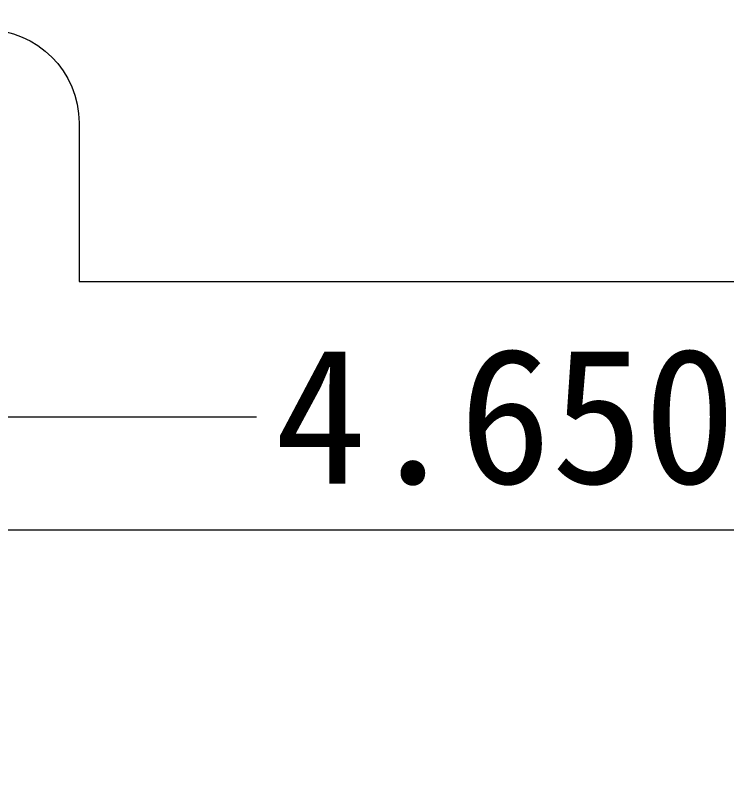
# Model space of a CAD drawing. Extents: x -6879 to 1236, y -1283 to -95.
# Drawn here: x -6651.004 to -6649.859, y -1064.428 to -1063.19 of the extents above; entities that cross this region are included whole.
import ezdxf

# ---------------------------------------------------------------- set-up
doc = ezdxf.new("R2010")
doc.units = 0
doc.header["$LTSCALE"] = 5
doc.header["$MEASUREMENT"] = 0
doc.header["$PDMODE"] = 3
doc.linetypes.add('0', pattern=[0])
doc.layers.get('Defpoints').update_dxf_attribs({"linetype": 'CONTINUOUS'})
doc.layers.add('1', color=7, linetype='CONTINUOUS')
doc.layers.add('\\M+5B1EA\\M+5D7A2', color=4, linetype='0')
doc.styles.add('\\M+5CBCE\\M+5CCE5', font='SimSun.ttf')
doc.styles.add('SIMPLEX', font='SIMPLEX')
doc.dimstyles.new('0D$0', dxfattribs={"dimscale": 0.078, "dimtxt": 1.15, "dimasz": 1.15, "dimexe": 0.3, "dimexo": 0.3, "dimgap": 0.3, "dimtad": 0, "dimdec": 3, "dimzin": 1, "dimdsep": 46, "dimtxsty": 'SIMPLEX', "dimcen": 0.1, "dimclrd": 256, "dimclre": 256, "dimclrt": 256, "dimadec": 0, "dimazin": 0, "dimtfac": 1, "dimtdec": 3, "dimtofl": 0, "dimtmove": 0, "dimatfit": 3, "dimfxl": 0, "dimlwd": -1, "dimlwe": -1, "dimarcsym": 0})
doc.dimstyles.get("Standard").update_dxf_attribs({"dimscale": 0.12, "dimtxt": 1, "dimasz": 1, "dimexe": 0.3, "dimexo": 0.3, "dimgap": 0.3, "dimtad": 0, "dimdec": 3, "dimzin": 0, "dimdsep": 46, "dimtxsty": 'SIMPLEX', "dimcen": 0.5, "dimclrd": 256, "dimclre": 256, "dimclrt": 256, "dimadec": 0, "dimazin": 0, "dimtfac": 1, "dimtdec": 3, "dimtofl": 0, "dimtmove": 0, "dimatfit": 0, "dimfxl": 0, "dimtolj": 1, "dimtzin": 0, "dimlwd": -1, "dimlwe": -1, "dimarcsym": 0})

# ---------------------------------------------------------------- blocks, each defined once
blk = doc.blocks.new('*D7')
at = {"layer": '\\M+5B1EA\\M+5D7A2', "color": 4, "lineweight": 5}
blk.add_line((-6651.0514, -1063.4337), (-6651.0514, -1065.8808), dxfattribs=at)
at = {"layer": 'Defpoints', "color": 0}
for p in [(-6648.4014, -1059.6685), (-6651.0514, -1063.3977), (-6651.0514, -1065.8808)]:
    blk.add_point(p, dxfattribs=at)
at = {"layer": '\\M+5B1EA\\M+5D7A2', "color": 4, "lineweight": 5, "insert": (-6651.0514, -1066.3284), "char_height": 0.24, "attachment_point": 5, "rotation": 90, "style": '\\M+5CBCE\\M+5CCE5'}
blk.add_mtext('\\A1;2.650', dxfattribs=at)
blk = doc.blocks.new('*D8')
at = {"layer": '\\M+5B1EA\\M+5D7A2', "color": 4, "lineweight": 5}
blk.add_line((-6656.3514, -1063.3995), (-6656.3514, -1065.8808), dxfattribs=at)
at = {"layer": 'Defpoints', "color": 0}
for p in [(-6648.4014, -1059.6685), (-6656.3514, -1063.3635), (-6656.3514, -1065.8808)]:
    blk.add_point(p, dxfattribs=at)
at = {"layer": '\\M+5B1EA\\M+5D7A2', "color": 4, "lineweight": 5, "insert": (-6656.3514, -1066.3264), "char_height": 0.24, "attachment_point": 5, "rotation": 90, "style": '\\M+5CBCE\\M+5CCE5'}
blk.add_mtext('\\A1;7.950', dxfattribs=at)
blk = doc.blocks.new('*D14')
at = {"layer": '\\M+5B1EA\\M+5D7A2', "lineweight": 5}
for p, q in [((-6653.2048, -1063.8362), (-6650.6158, -1063.8362)), ((-6648.898, -1063.8362), (-6649.815, -1063.8362)), ((-6653.3764, -1063.8419), (-6653.3764, -1063.8596)), ((-6648.7264, -1063.8419), (-6648.7264, -1063.8596))]:
    blk.add_line(p, q, dxfattribs=at)
at = {"layer": '\\M+5B1EA\\M+5D7A2'}
for points in [[(-6653.2048, -1063.8076), (-6653.2048, -1063.8648), (-6653.3764, -1063.8362)], [(-6648.898, -1063.8648), (-6648.898, -1063.8076), (-6648.7264, -1063.8362)]]:
    blk.add_solid(points, dxfattribs=at)
at = {"layer": 'Defpoints', "color": 0}
for p in [(-6653.3764, -1063.8185), (-6648.7264, -1063.8185), (-6648.7264, -1063.8362)]:
    blk.add_point(p, dxfattribs=at)
at = {"layer": '\\M+5B1EA\\M+5D7A2', "lineweight": 5, "insert": (-6650.2154, -1063.8362), "char_height": 0.21841, "attachment_point": 5, "style": '\\M+5CBCE\\M+5CCE5'}
blk.add_mtext('4.650', dxfattribs=at)

msp = doc.modelspace()

# ---------------------------------------------------------------- linework, layer by layer
at = {"layer": '1', "lineweight": 5, "elevation": -0.0291}
msp.add_lwpolyline([(-6651.2014, -1063.3635, -1), (-6650.9014, -1063.3635), (-6650.9014, -1063.6185), (-6648.7264, -1063.6185), (-6648.7264, -1064.0185), (-6653.3764, -1064.0185), (-6653.3764, -1063.6185), (-6651.2014, -1063.6185)], format="xyb", close=True, dxfattribs=at)

# ---------------------------------------------------------------- dimensions: what is measured, and where the dimension line sits
at = {"layer": '\\M+5B1EA\\M+5D7A2', "lineweight": 5}
for feature_location, offset, picture, middle in [((-6656.3514, -1063.3635, -0.0291), (0, -2.5173), '*D8', (-6656.3514, -1066.3264, -0.0291)), ((-6651.0514, -1063.3977, -0.0291), (0, -2.4831), '*D7', (-6651.0514, -1066.3284, -0.0291))]:
    dim = msp.add_ordinate_dim(feature_location=feature_location, offset=offset, dtype=1, origin=(-6648.4014, -1059.6685, -0.0291), dimstyle='Standard', override={"dimtxt": 2, "dimtxsty": '\\M+5CBCE\\M+5CCE5', "dimclre": 4, "dimclrt": 4, "dimtfillclr": 256, "dimlwe": 5, "dimarcsym": 1}, dxfattribs=at)
    dim.commit()
    dim.dimension.update_dxf_attribs({"geometry": picture, "text_midpoint": middle})
dim = msp.add_linear_dim(base=(-6648.7264, -1063.8362, -0.0291), p1=(-6653.3764, -1063.8185, -0.0291), p2=(-6648.7264, -1063.8185, -0.0291), dimstyle='0D$0', override={"dimscale": 0.078003, "dimtxt": 2.8, "dimasz": 2.2, "dimtxsty": '\\M+5CBCE\\M+5CCE5', "dimtp": 0.025, "dimtm": 0.025, "dimlwd": 5, "dimlwe": 5}, dxfattribs=at)
dim.commit()
dim.dimension.update_dxf_attribs({"geometry": '*D14', "text_midpoint": (-6650.2154, -1063.8362, -0.0291), "dimtype": 160})

doc.saveas('drawing.dxf')
